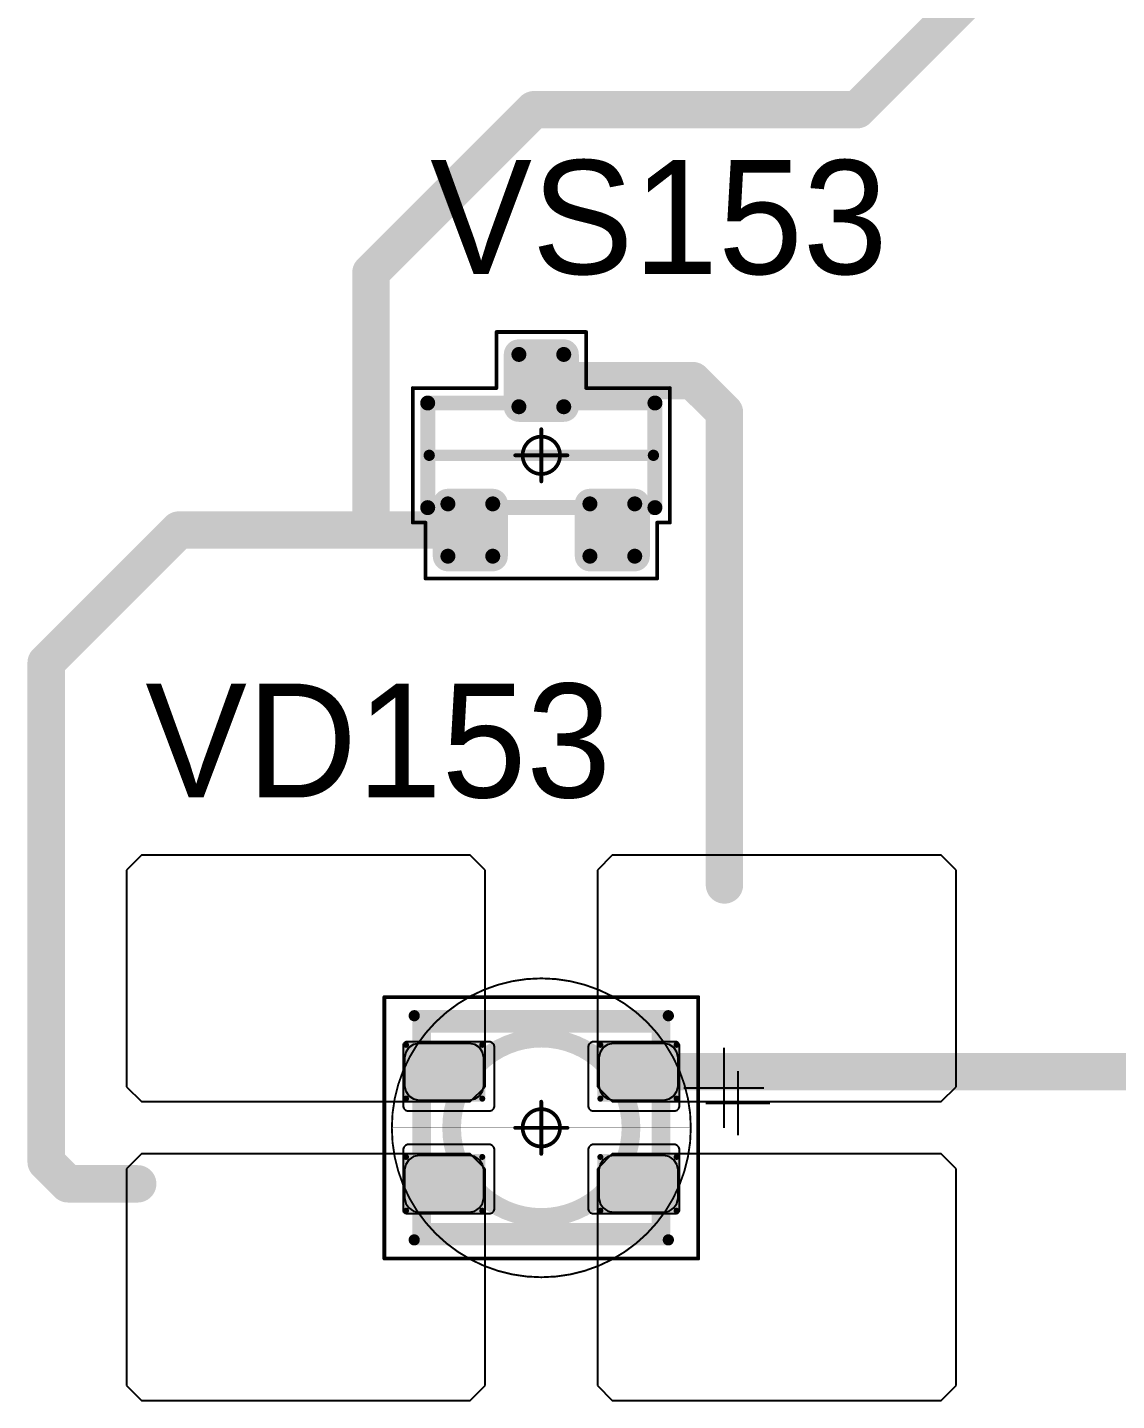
# Model space of a CAD drawing. Header units: millimetres. Extents: x 0 to 400, y 0 to 511.
# Drawn here: x 353.13 to 367.7, y 117.85 to 136.23 of the extents above; entities that cross this region are included whole.
import ezdxf

# ---------------------------------------------------------------- set-up
doc = ezdxf.new("R2010")
doc.units = ezdxf.units.MM
for name, color, linetype in [('Mechanical13', 56, 'Continuous'), ('Mechanical15', 56, 'Continuous'), ('Mechanical2', 216, 'Continuous'), ('TopLayer', 1, 'Continuous'), ('TopOverlay', 2, 'Continuous'), ('TopPaste', 8, 'Continuous'), ('TopSolder', 216, 'Continuous')]:
    doc.layers.add(name, color=color, linetype=linetype)

# ---------------------------------------------------------------- blocks, each defined once
blk = doc.blocks.new('SOT23_444')
at = {"layer": 'Mechanical13', "const_width": 0.2}
for points in [[(-0.7, 1.52), (0.7, 1.52)], [(-0.7, 1.52), (-0.7, -1.52)], [(0.7, 1.52), (0.7, -1.52)], [(-0.7, -1.52), (0.7, -1.52)]]:
    blk.add_lwpolyline(points, dxfattribs=at)
at = {"layer": 'Mechanical13', "const_width": 0.1}
for points in [[(-0.75, 1.52, 1), (-0.65, 1.52, 1)], [(-0.75, 1.52, 1), (-0.65, 1.52, 1)], [(0.65, 1.52, 1), (0.75, 1.52, 1)], [(0.65, 1.52, 1), (0.75, 1.52, 1)], [(-0.75, -1.52, 1), (-0.65, -1.52, 1)], [(-0.75, -1.52, 1), (-0.65, -1.52, 1)], [(0.65, -1.52, 1), (0.75, -1.52, 1)], [(0.65, -1.52, 1), (0.75, -1.52, 1)]]:
    blk.add_lwpolyline(points, format="xyb", close=True, dxfattribs=at)
at = {"layer": 'Mechanical15', "const_width": 0.05}
for points in [[(-0.9, 1.72), (-0.9, 1.55)], [(-0.9, 1.72), (0.9, 1.72)], [(0.9, 1.72), (0.9, 0.6)], [(-1.65, 1.55), (-1.65, -1.55)], [(-1.65, 1.55), (-0.9, 1.55)], [(0.9, 0.6), (1.65, 0.6)], [(1.65, 0.6), (1.65, -0.6)], [(0, 0.35), (0, -0.35)], [(-0.35, 0), (0.35, 0)], [(0.9, -0.6), (1.65, -0.6)], [(0.9, -0.6), (0.9, -1.72)], [(-1.65, -1.55), (-0.9, -1.55)], [(-0.9, -1.55), (-0.9, -1.72)], [(-0.9, -1.72), (0.9, -1.72)]]:
    blk.add_lwpolyline(points, dxfattribs=at)
at = {"layer": 'Mechanical15'}
for points, const_width in [([(-0.913, 1.72, 1), (-0.888, 1.72, 1)], 0.025), ([(-0.913, 1.72, 1), (-0.888, 1.72, 1)], 0.025), ([(0.888, 1.72, 1), (0.913, 1.72, 1)], 0.025), ([(0.888, 1.72, 1), (0.913, 1.72, 1)], 0.025), ([(-1.662, 1.55, 1), (-1.637, 1.55, 1)], 0.025), ([(-1.662, 1.55, 1), (-1.637, 1.55, 1)], 0.025), ([(-0.913, 1.55, 1), (-0.888, 1.55, 1)], 0.025), ([(-0.913, 1.55, 1), (-0.888, 1.55, 1)], 0.025), ([(0.888, 0.6, 1), (0.913, 0.6, 1)], 0.025), ([(0.888, 0.6, 1), (0.913, 0.6, 1)], 0.025), ([(1.637, 0.6, 1), (1.662, 0.6, 1)], 0.025), ([(1.637, 0.6, 1), (1.662, 0.6, 1)], 0.025), ([(-0.012, 0.35, 1), (0.012, 0.35, 1)], 0.025), ([(0.25, 0, 1), (-0.25, 0, 1)], 0.05), ([(-0.362, 0, 1), (-0.337, 0, 1)], 0.025), ([(-0.262, 0, 1), (-0.238, 0, 1)], 0.025), ([(0.238, 0, 1), (0.262, 0, 1)], 0.025), ([(0.337, 0, 1), (0.362, 0, 1)], 0.025), ([(-0.012, -0.35, 1), (0.012, -0.35, 1)], 0.025), ([(0.888, -0.6, 1), (0.913, -0.6, 1)], 0.025), ([(0.888, -0.6, 1), (0.913, -0.6, 1)], 0.025), ([(1.637, -0.6, 1), (1.662, -0.6, 1)], 0.025), ([(1.637, -0.6, 1), (1.662, -0.6, 1)], 0.025), ([(-1.662, -1.55, 1), (-1.637, -1.55, 1)], 0.025), ([(-1.662, -1.55, 1), (-1.637, -1.55, 1)], 0.025), ([(-0.913, -1.55, 1), (-0.888, -1.55, 1)], 0.025), ([(-0.913, -1.55, 1), (-0.888, -1.55, 1)], 0.025), ([(-0.913, -1.72, 1), (-0.888, -1.72, 1)], 0.025), ([(-0.913, -1.72, 1), (-0.888, -1.72, 1)], 0.025), ([(0.888, -1.72, 1), (0.913, -1.72, 1)], 0.025), ([(0.888, -1.72, 1), (0.913, -1.72, 1)], 0.025)]:
    blk.add_lwpolyline(points, format="xyb", close=True, dxfattribs=dict(at, const_width=const_width))
at = {"layer": 'TopLayer', "const_width": 0.1}
for points in [[(-1.4, 1.25, 1), (-1.3, 1.25, 1)], [(-0.7, 1.25, 1), (-0.6, 1.25, 1)], [(-1.4, 0.65, 1), (-1.3, 0.65, 1)], [(-0.7, 0.65, 1), (-0.6, 0.65, 1)], [(0.6, 0.3, 1), (0.7, 0.3, 1)], [(1.3, 0.3, 1), (1.4, 0.3, 1)], [(0.6, -0.3, 1), (0.7, -0.3, 1)], [(1.3, -0.3, 1), (1.4, -0.3, 1)], [(-1.4, -0.65, 1), (-1.3, -0.65, 1)], [(-0.7, -0.65, 1), (-0.6, -0.65, 1)], [(-1.4, -1.25, 1), (-1.3, -1.25, 1)], [(-0.7, -1.25, 1), (-0.6, -1.25, 1)]]:
    blk.add_lwpolyline(points, format="xyb", close=True, dxfattribs=at)
at = {"layer": 'TopLayer'}
for points in [[(-1.35, 1.35), (-1.35, 0.55), (-0.65, 1.35), (-0.65, 0.55)], [(-1.45, 1.25), (-1.45, 0.65), (-0.55, 1.25), (-0.55, 0.65)], [(0.65, 0.4), (0.65, -0.4), (1.35, 0.4), (1.35, -0.4)], [(0.55, 0.3), (0.55, -0.3), (1.45, 0.3), (1.45, -0.3)], [(-1.35, -0.55), (-1.35, -1.35), (-0.65, -0.55), (-0.65, -1.35)], [(-1.45, -0.65), (-1.45, -1.25), (-0.55, -0.65), (-0.55, -1.25)]]:
    blk.add_solid(points, dxfattribs=at)
at = {"layer": 'TopOverlay', "const_width": 0.15}
blk.add_lwpolyline([(0, 1.5), (0, -1.5)], dxfattribs=at)
at = {"layer": 'TopOverlay', "const_width": 0.075}
for points in [[(-0.038, 1.5, 1), (0.038, 1.5, 1)], [(-0.038, -1.5, 1), (0.038, -1.5, 1)]]:
    blk.add_lwpolyline(points, format="xyb", close=True, dxfattribs=at)
at = {"layer": 'TopPaste', "const_width": 0.075}
for points in [[(-1.387, 1.25, 1), (-1.313, 1.25, 1)], [(-0.687, 1.25, 1), (-0.613, 1.25, 1)], [(-1.387, 0.65, 1), (-1.313, 0.65, 1)], [(-0.687, 0.65, 1), (-0.613, 0.65, 1)], [(0.613, 0.3, 1), (0.687, 0.3, 1)], [(1.313, 0.3, 1), (1.387, 0.3, 1)], [(0.613, -0.3, 1), (0.687, -0.3, 1)], [(1.313, -0.3, 1), (1.387, -0.3, 1)], [(-1.387, -0.65, 1), (-1.313, -0.65, 1)], [(-0.687, -0.65, 1), (-0.613, -0.65, 1)], [(-1.387, -1.25, 1), (-1.313, -1.25, 1)], [(-0.687, -1.25, 1), (-0.613, -1.25, 1)]]:
    blk.add_lwpolyline(points, format="xyb", close=True, dxfattribs=at)
at = {"layer": 'TopPaste'}
for points in [[(-1.35, 1.325), (-1.35, 0.575), (-0.65, 1.325), (-0.65, 0.575)], [(-1.425, 1.25), (-1.425, 0.65), (-0.575, 1.25), (-0.575, 0.65)], [(0.65, 0.375), (0.65, -0.375), (1.35, 0.375), (1.35, -0.375)], [(0.575, 0.3), (0.575, -0.3), (1.425, 0.3), (1.425, -0.3)], [(-1.425, -0.65), (-1.425, -1.25), (-0.575, -0.65), (-0.575, -1.25)], [(-1.35, -0.575), (-1.35, -1.325), (-0.65, -0.575), (-0.65, -1.325)]]:
    blk.add_solid(points, dxfattribs=at)
at = {"layer": 'TopSolder', "const_width": 0.202}
for points in [[(-1.451, 1.25, 1), (-1.249, 1.25, 1)], [(-0.751, 1.25, 1), (-0.549, 1.25, 1)], [(-1.451, 0.65, 1), (-1.249, 0.65, 1)], [(-0.751, 0.65, 1), (-0.549, 0.65, 1)], [(0.549, 0.3, 1), (0.751, 0.3, 1)], [(1.249, 0.3, 1), (1.451, 0.3, 1)], [(0.549, -0.3, 1), (0.751, -0.3, 1)], [(1.249, -0.3, 1), (1.451, -0.3, 1)], [(-1.451, -0.65, 1), (-1.249, -0.65, 1)], [(-0.751, -0.65, 1), (-0.549, -0.65, 1)], [(-1.451, -1.25, 1), (-1.249, -1.25, 1)], [(-0.751, -1.25, 1), (-0.549, -1.25, 1)]]:
    blk.add_lwpolyline(points, format="xyb", close=True, dxfattribs=at)
at = {"layer": 'TopSolder'}
for points in [[(-1.35, 1.452), (-1.35, 0.448), (-0.65, 1.452), (-0.65, 0.448)], [(-1.552, 1.25), (-1.552, 0.65), (-0.448, 1.25), (-0.448, 0.65)], [(0.65, 0.502), (0.65, -0.502), (1.35, 0.502), (1.35, -0.502)], [(0.448, 0.3), (0.448, -0.3), (1.552, 0.3), (1.552, -0.3)], [(-1.35, -0.448), (-1.35, -1.452), (-0.65, -0.448), (-0.65, -1.452)], [(-1.552, -0.65), (-1.552, -1.25), (-0.448, -0.65), (-0.448, -1.25)]]:
    blk.add_solid(points, dxfattribs=at)
blk = doc.blocks.new('E65F_648')
at = {"layer": 'Mechanical13'}
for p, q in [((2.441, 1.071), (2.441, 0)), ((1.905, 0.536), (2.976, 0.536))]:
    blk.add_line(p, q, dxfattribs=at)
at = {"layer": 'Mechanical13', "const_width": 0.25}
for points in [[(-1.6, -1.4), (-1.6, 1.4)], [(-1.6, 1.4), (1.6, 1.4)], [(1.6, -1.4), (1.6, 1.4)], [(-1.6, -1.4), (1.6, -1.4)]]:
    blk.add_lwpolyline(points, dxfattribs=at)
at = {"layer": 'Mechanical13'}
for points, const_width in [([(-1.663, 1.4, 1), (-1.538, 1.4, 1)], 0.125), ([(-1.663, 1.4, 1), (-1.538, 1.4, 1)], 0.125), ([(1.537, 1.4, 1), (1.662, 1.4, 1)], 0.125), ([(1.537, 1.4, 1), (1.662, 1.4, 1)], 0.125), ([(1.2, 0, 1), (-1.2, 0, 1)], 0.25), ([(-1.263, 0, 1), (-1.138, 0, 1)], 0.125), ([(1.137, 0, 1), (1.262, 0, 1)], 0.125), ([(-1.663, -1.4, 1), (-1.538, -1.4, 1)], 0.125), ([(-1.663, -1.4, 1), (-1.538, -1.4, 1)], 0.125), ([(1.537, -1.4, 1), (1.662, -1.4, 1)], 0.125), ([(1.537, -1.4, 1), (1.662, -1.4, 1)], 0.125)]:
    blk.add_lwpolyline(points, format="xyb", close=True, dxfattribs=dict(at, const_width=const_width))
at = {"layer": 'Mechanical15', "const_width": 0.05}
for points in [[(-2.1, 1.75), (2.1, 1.75)], [(-2.1, -1.75), (-2.1, 1.75)], [(2.1, -1.75), (2.1, 1.75)], [(0, -0.35), (0, 0.35)], [(0, -0.35), (0, 0.35)], [(-0.35, 0), (0.35, 0)], [(-0.35, 0), (0.35, 0)], [(-2.1, -1.75), (2.1, -1.75)]]:
    blk.add_lwpolyline(points, dxfattribs=at)
at = {"layer": 'Mechanical15'}
for points, const_width in [([(-2.113, 1.75, 1), (-2.088, 1.75, 1)], 0.025), ([(-2.113, 1.75, 1), (-2.088, 1.75, 1)], 0.025), ([(2.087, 1.75, 1), (2.112, 1.75, 1)], 0.025), ([(2.087, 1.75, 1), (2.112, 1.75, 1)], 0.025), ([(-0.013, 0.35, 1), (0.012, 0.35, 1)], 0.025), ([(-0.013, 0.35, 1), (0.012, 0.35, 1)], 0.025), ([(0.25, 0, 1), (-0.25, 0, 1)], 0.05), ([(0.25, 0, 1), (-0.25, 0, 1)], 0.05), ([(-0.363, 0, 1), (-0.338, 0, 1)], 0.025), ([(-0.363, 0, 1), (-0.338, 0, 1)], 0.025), ([(-0.263, 0, 1), (-0.238, 0, 1)], 0.025), ([(-0.263, 0, 1), (-0.238, 0, 1)], 0.025), ([(0.237, 0, 1), (0.262, 0, 1)], 0.025), ([(0.237, 0, 1), (0.262, 0, 1)], 0.025), ([(0.337, 0, 1), (0.362, 0, 1)], 0.025), ([(0.337, 0, 1), (0.362, 0, 1)], 0.025), ([(-0.013, -0.35, 1), (0.012, -0.35, 1)], 0.025), ([(-0.013, -0.35, 1), (0.012, -0.35, 1)], 0.025), ([(-2.113, -1.75, 1), (-2.088, -1.75, 1)], 0.025), ([(-2.113, -1.75, 1), (-2.088, -1.75, 1)], 0.025), ([(2.087, -1.75, 1), (2.112, -1.75, 1)], 0.025), ([(2.087, -1.75, 1), (2.112, -1.75, 1)], 0.025)]:
    blk.add_lwpolyline(points, format="xyb", close=True, dxfattribs=dict(at, const_width=const_width))
at = {"layer": 'TopLayer'}
for p, q in [((-5.35, 3.65), (-5.55, 3.45)), ((-0.95, 3.65), (-5.35, 3.65)), ((-5.35, 3.65), (-5.35, 3.65)), ((-0.75, 3.45), (-0.95, 3.65)), ((0.95, 3.65), (0.75, 3.45)), ((5.35, 3.65), (0.95, 3.65)), ((0.95, 3.65), (0.95, 3.65)), ((5.55, 3.45), (5.35, 3.65)), ((-5.55, 3.45), (-5.55, 3.45)), ((-5.55, 3.45), (-5.55, 0.55)), ((-0.75, 0.55), (-0.75, 3.45)), ((0.75, 3.45), (0.75, 3.45)), ((0.75, 3.45), (0.75, 0.55)), ((5.55, 0.55), (5.55, 3.45)), ((-5.55, 0.55), (-5.35, 0.35)), ((-0.95, 0.35), (-0.75, 0.55)), ((0.75, 0.55), (0.95, 0.35)), ((5.35, 0.35), (5.55, 0.55)), ((-5.35, 0.35), (-0.95, 0.35)), ((0.95, 0.35), (5.35, 0.35)), ((-5.35, -0.35), (-5.55, -0.55)), ((-0.95, -0.35), (-5.35, -0.35)), ((-5.35, -0.35), (-5.35, -0.35)), ((-0.75, -0.55), (-0.95, -0.35)), ((0.95, -0.35), (0.75, -0.55)), ((5.35, -0.35), (0.95, -0.35)), ((0.95, -0.35), (0.95, -0.35)), ((5.55, -0.55), (5.35, -0.35)), ((-5.55, -0.55), (-5.55, -0.55)), ((-5.55, -0.55), (-5.55, -3.45)), ((-0.75, -3.45), (-0.75, -0.55)), ((0.75, -0.55), (0.75, -0.55)), ((0.75, -0.55), (0.75, -3.45)), ((5.55, -3.45), (5.55, -0.55)), ((-5.55, -3.45), (-5.35, -3.65)), ((-0.95, -3.65), (-0.75, -3.45)), ((0.75, -3.45), (0.95, -3.65)), ((5.35, -3.65), (5.55, -3.45)), ((-5.35, -3.65), (-0.95, -3.65)), ((0.95, -3.65), (5.35, -3.65))]:
    blk.add_line(p, q, dxfattribs=at)
at = {"layer": 'TopLayer', "const_width": 0.04}
for points in [[(-1.83, 1.11, 1), (-1.79, 1.11, 1)], [(-0.81, 1.11, 1), (-0.77, 1.11, 1)], [(0.77, 1.11, 1), (0.81, 1.11, 1)], [(1.79, 1.11, 1), (1.83, 1.11, 1)], [(-1.83, 0.39, 1), (-1.79, 0.39, 1)], [(-0.81, 0.39, 1), (-0.77, 0.39, 1)], [(0.77, 0.39, 1), (0.81, 0.39, 1)], [(1.79, 0.39, 1), (1.83, 0.39, 1)], [(-1.83, -0.39, 1), (-1.79, -0.39, 1)], [(-0.81, -0.39, 1), (-0.77, -0.39, 1)], [(0.77, -0.39, 1), (0.81, -0.39, 1)], [(1.79, -0.39, 1), (1.83, -0.39, 1)], [(-1.83, -1.11, 1), (-1.79, -1.11, 1)], [(-0.81, -1.11, 1), (-0.77, -1.11, 1)], [(0.77, -1.11, 1), (0.81, -1.11, 1)], [(1.79, -1.11, 1), (1.83, -1.11, 1)]]:
    blk.add_lwpolyline(points, format="xyb", close=True, dxfattribs=at)
at = {"layer": 'TopLayer'}
for points in [[(-1.85, 1.11), (-1.85, 0.39), (-0.75, 1.11), (-0.75, 0.39)], [(-1.81, 1.15), (-1.81, 0.35), (-0.79, 1.15), (-0.79, 0.35)], [(0.75, 1.11), (0.75, 0.39), (1.85, 1.11), (1.85, 0.39)], [(0.79, 1.15), (0.79, 0.35), (1.81, 1.15), (1.81, 0.35)], [(-1.81, -0.35), (-1.81, -1.15), (-0.79, -0.35), (-0.79, -1.15)], [(0.79, -0.35), (0.79, -1.15), (1.81, -0.35), (1.81, -1.15)], [(-1.85, -0.39), (-1.85, -1.11), (-0.75, -0.39), (-0.75, -1.11)], [(0.75, -0.39), (0.75, -1.11), (1.85, -0.39), (1.85, -1.11)]]:
    blk.add_solid(points, dxfattribs=at)
at = {"layer": 'TopOverlay'}
for p, q in [((2.628, 0.757), (2.628, -0.1)), ((2.2, 0.328), (3.057, 0.328))]:
    blk.add_line(p, q, dxfattribs=at)
at = {"layer": 'TopOverlay', "const_width": 0.15}
for points in [[(-1.7, 1.5), (1.7, 1.5)], [(-1.7, -1.5), (1.7, -1.5)]]:
    blk.add_lwpolyline(points, dxfattribs=at)
at = {"layer": 'TopOverlay', "const_width": 0.075}
for points in [[(-1.738, 1.5, 1), (-1.663, 1.5, 1)], [(1.662, 1.5, 1), (1.737, 1.5, 1)], [(-1.738, -1.5, 1), (-1.663, -1.5, 1)], [(1.662, -1.5, 1), (1.737, -1.5, 1)]]:
    blk.add_lwpolyline(points, format="xyb", close=True, dxfattribs=at)
at = {"layer": 'TopPaste'}
for p, q in [((-1.711, 1.114), (-1.773, 1.073)), ((-1.638, 1.129), (-1.711, 1.114)), ((-0.963, 1.129), (-1.638, 1.129)), ((-0.889, 1.114), (-0.963, 1.129)), ((-0.827, 1.073), (-0.889, 1.114)), ((0.889, 1.114), (0.827, 1.073)), ((0.962, 1.129), (0.889, 1.114)), ((1.637, 1.129), (0.962, 1.129)), ((1.711, 1.114), (1.637, 1.129)), ((1.773, 1.073), (1.711, 1.114)), ((-1.814, 1.011), (-1.829, 0.938)), ((-1.829, 0.938), (-1.829, 0.563)), ((-1.773, 1.073), (-1.814, 1.011)), ((-0.786, 1.011), (-0.827, 1.073)), ((-0.771, 0.938), (-0.786, 1.011)), ((-0.771, 0.563), (-0.771, 0.938)), ((0.786, 1.011), (0.771, 0.938)), ((0.771, 0.938), (0.771, 0.563)), ((0.827, 1.073), (0.786, 1.011)), ((1.814, 1.011), (1.773, 1.073)), ((1.829, 0.938), (1.814, 1.011)), ((1.829, 0.563), (1.829, 0.938)), ((-1.829, 0.563), (-1.814, 0.489)), ((-0.786, 0.489), (-0.771, 0.563)), ((0.771, 0.563), (0.786, 0.489)), ((1.814, 0.489), (1.829, 0.563)), ((-1.814, 0.489), (-1.773, 0.427)), ((-1.773, 0.427), (-1.711, 0.386)), ((-1.711, 0.386), (-1.638, 0.371)), ((-1.638, 0.371), (-0.963, 0.371)), ((-0.963, 0.371), (-0.889, 0.386)), ((-0.889, 0.386), (-0.827, 0.427)), ((-0.827, 0.427), (-0.786, 0.489)), ((0.786, 0.489), (0.827, 0.427)), ((0.827, 0.427), (0.889, 0.386)), ((0.889, 0.386), (0.962, 0.371)), ((0.962, 0.371), (1.637, 0.371)), ((1.637, 0.371), (1.711, 0.386)), ((1.711, 0.386), (1.773, 0.427)), ((1.773, 0.427), (1.814, 0.489)), ((-1.814, -0.489), (-1.829, -0.563)), ((-1.773, -0.427), (-1.814, -0.489)), ((-1.711, -0.386), (-1.773, -0.427)), ((-1.638, -0.371), (-1.711, -0.386)), ((-0.963, -0.371), (-1.638, -0.371)), ((-0.889, -0.386), (-0.963, -0.371)), ((-0.827, -0.427), (-0.889, -0.386)), ((-0.786, -0.489), (-0.827, -0.427)), ((-0.771, -0.563), (-0.786, -0.489)), ((0.786, -0.489), (0.771, -0.563)), ((0.827, -0.427), (0.786, -0.489)), ((0.889, -0.386), (0.827, -0.427)), ((0.962, -0.371), (0.889, -0.386)), ((1.637, -0.371), (0.962, -0.371)), ((1.711, -0.386), (1.637, -0.371)), ((1.773, -0.427), (1.711, -0.386)), ((1.814, -0.489), (1.773, -0.427)), ((1.829, -0.563), (1.814, -0.489)), ((-1.829, -0.563), (-1.829, -0.938)), ((-0.771, -0.938), (-0.771, -0.563)), ((0.771, -0.563), (0.771, -0.938)), ((1.829, -0.938), (1.829, -0.563)), ((-1.829, -0.938), (-1.814, -1.011)), ((-1.814, -1.011), (-1.773, -1.073)), ((-1.773, -1.073), (-1.711, -1.114)), ((-0.889, -1.114), (-0.827, -1.073)), ((-0.827, -1.073), (-0.786, -1.011)), ((-0.786, -1.011), (-0.771, -0.938)), ((0.771, -0.938), (0.786, -1.011)), ((0.786, -1.011), (0.827, -1.073)), ((0.827, -1.073), (0.889, -1.114)), ((1.711, -1.114), (1.773, -1.073)), ((1.773, -1.073), (1.814, -1.011)), ((1.814, -1.011), (1.829, -0.938)), ((-1.711, -1.114), (-1.638, -1.129)), ((-1.638, -1.129), (-0.963, -1.129)), ((-0.963, -1.129), (-0.889, -1.114)), ((0.889, -1.114), (0.962, -1.129)), ((0.962, -1.129), (1.637, -1.129)), ((1.637, -1.129), (1.711, -1.114))]:
    blk.add_line(p, q, dxfattribs=at)
at = {"layer": 'TopSolder'}
for p, q in [((-1.842, 1.129), (-1.85, 1.111)), ((-1.85, 1.111), (-1.85, 1.101)), ((-1.828, 1.143), (-1.842, 1.129)), ((-1.81, 1.151), (-1.828, 1.143)), ((-1.8, 1.151), (-1.81, 1.151)), ((-0.7, 1.151), (-1.8, 1.151)), ((-0.685, 1.151), (-0.7, 1.151)), ((-0.7, 1.151), (-0.7, 1.151)), ((-0.658, 1.139), (-0.685, 1.151)), ((-0.636, 1.118), (-0.658, 1.139)), ((-0.625, 1.09), (-0.636, 1.118)), ((0.636, 1.118), (0.625, 1.09)), ((0.657, 1.139), (0.636, 1.118)), ((0.685, 1.151), (0.657, 1.139)), ((0.7, 1.151), (0.685, 1.151)), ((1.8, 1.151), (0.7, 1.151)), ((1.81, 1.151), (1.8, 1.151)), ((1.8, 1.151), (1.8, 1.151)), ((1.828, 1.143), (1.81, 1.151)), ((1.842, 1.129), (1.828, 1.143)), ((1.85, 1.111), (1.842, 1.129)), ((1.85, 1.101), (1.85, 1.111)), ((-1.85, 1.101), (-1.85, 1.101)), ((-1.85, 1.101), (-1.85, 0.301)), ((-0.625, 1.076), (-0.625, 1.09)), ((-0.625, 0.301), (-0.625, 1.076)), ((0.625, 1.09), (0.625, 1.076)), ((0.625, 1.076), (0.625, 1.076)), ((0.625, 1.076), (0.625, 0.301)), ((1.85, 0.301), (1.85, 1.101)), ((-1.85, 0.301), (-1.85, 0.286)), ((-1.85, 0.286), (-1.839, 0.258)), ((-1.839, 0.258), (-1.818, 0.237)), ((-1.818, 0.237), (-1.79, 0.226)), ((-1.79, 0.226), (-1.775, 0.226)), ((-1.775, 0.226), (-1.775, 0.226)), ((-1.775, 0.226), (-0.7, 0.226)), ((-0.7, 0.226), (-0.685, 0.226)), ((-0.685, 0.226), (-0.658, 0.237)), ((-0.658, 0.237), (-0.636, 0.258)), ((-0.636, 0.258), (-0.625, 0.286)), ((-0.625, 0.286), (-0.625, 0.301)), ((-0.625, 0.301), (-0.625, 0.301)), ((0.625, 0.301), (0.625, 0.286)), ((0.625, 0.286), (0.636, 0.258)), ((0.636, 0.258), (0.657, 0.237)), ((0.657, 0.237), (0.685, 0.226)), ((0.685, 0.226), (0.7, 0.226)), ((0.7, 0.226), (0.7, 0.226)), ((0.7, 0.226), (1.775, 0.226)), ((1.775, 0.226), (1.79, 0.226)), ((1.79, 0.226), (1.817, 0.237)), ((1.817, 0.237), (1.839, 0.258)), ((1.839, 0.258), (1.85, 0.286)), ((1.85, 0.286), (1.85, 0.301)), ((1.85, 0.301), (1.85, 0.301)), ((-1.839, -0.257), (-1.85, -0.285)), ((-1.85, -0.285), (-1.85, -0.299)), ((-1.85, -0.299), (-1.85, -0.299)), ((-1.85, -0.299), (-1.85, -1.099)), ((-1.818, -0.236), (-1.839, -0.257)), ((-1.79, -0.224), (-1.818, -0.236)), ((-1.775, -0.224), (-1.79, -0.224)), ((-0.7, -0.224), (-1.775, -0.224)), ((-0.685, -0.224), (-0.7, -0.224)), ((-0.7, -0.224), (-0.7, -0.224)), ((-0.658, -0.236), (-0.685, -0.224)), ((-0.636, -0.257), (-0.658, -0.236)), ((-0.625, -0.285), (-0.636, -0.257)), ((-0.625, -0.299), (-0.625, -0.285)), ((-0.625, -1.074), (-0.625, -0.299)), ((0.636, -0.257), (0.625, -0.285)), ((0.625, -0.285), (0.625, -0.299)), ((0.625, -0.299), (0.625, -0.299)), ((0.625, -0.299), (0.625, -1.074)), ((0.657, -0.236), (0.636, -0.257)), ((0.685, -0.224), (0.657, -0.236)), ((0.7, -0.224), (0.685, -0.224)), ((1.775, -0.224), (0.7, -0.224)), ((1.79, -0.224), (1.775, -0.224)), ((1.775, -0.224), (1.775, -0.224)), ((1.817, -0.236), (1.79, -0.224)), ((1.839, -0.257), (1.817, -0.236)), ((1.85, -0.285), (1.839, -0.257)), ((1.85, -0.299), (1.85, -0.285)), ((1.85, -1.099), (1.85, -0.299)), ((-1.85, -1.099), (-1.85, -1.109)), ((-0.636, -1.117), (-0.625, -1.089)), ((-0.625, -1.089), (-0.625, -1.074)), ((-0.625, -1.074), (-0.625, -1.074)), ((0.625, -1.074), (0.625, -1.089)), ((0.625, -1.089), (0.636, -1.117)), ((1.85, -1.109), (1.85, -1.099)), ((1.85, -1.099), (1.85, -1.099)), ((-1.85, -1.109), (-1.842, -1.128)), ((-1.842, -1.128), (-1.828, -1.142)), ((-1.828, -1.142), (-1.81, -1.149)), ((-1.81, -1.149), (-1.8, -1.149)), ((-1.8, -1.149), (-0.7, -1.149)), ((-1.8, -1.149), (-1.8, -1.149)), ((-0.7, -1.149), (-0.685, -1.149)), ((-0.685, -1.149), (-0.658, -1.138)), ((-0.658, -1.138), (-0.636, -1.117)), ((0.636, -1.117), (0.657, -1.138)), ((0.657, -1.138), (0.685, -1.149)), ((0.685, -1.149), (0.7, -1.149)), ((0.7, -1.149), (1.8, -1.149)), ((0.7, -1.149), (0.7, -1.149)), ((1.8, -1.149), (1.81, -1.149)), ((1.81, -1.149), (1.828, -1.142)), ((1.828, -1.142), (1.842, -1.128)), ((1.842, -1.128), (1.85, -1.109))]:
    blk.add_line(p, q, dxfattribs=at)

msp = doc.modelspace()

# ---------------------------------------------------------------- linework, layer by layer
at = {"layer": 'Mechanical2'}
for points, const_width in [([(362, 121.5, 1), (358, 121.5, 1)], 0.0254), ([(360, 123.5, 1), (360, 123.5, 1)], 0.0005), ([(357.994, 121.5, 1), (358.006, 121.5, 1)], 0.0127), ([(358, 121.5, 1), (358, 121.5, 1)], 0.0005), ([(361.994, 121.5, 1), (362.006, 121.5, 1)], 0.0127), ([(362, 121.5, 1), (362, 121.5, 1)], 0.0005), ([(360, 119.5, 1), (360, 119.5, 1)], 0.0005)]:
    msp.add_lwpolyline(points, format="xyb", close=True, dxfattribs=dict(at, const_width=const_width))
at = {"layer": 'Mechanical2', "const_width": 0.001}
for points in [[(360, 119.5), (360, 123.5)], [(358, 121.5), (362, 121.5)]]:
    msp.add_lwpolyline(points, dxfattribs=at)
at = {"layer": 'TopLayer', "const_width": 0.5}
for points in [[(364.225, 135.125), (366.575, 137.475)], [(357.72, 132.945), (359.9, 135.125)], [(359.9, 135.125), (364.225, 135.125)], [(357.72, 129.5), (357.72, 132.945)], [(360, 131.5), (362.025, 131.5)], [(362.025, 131.5), (362.45, 131.075)], [(362.45, 124.75), (362.45, 131.075)], [(353.375, 127.725), (355.15, 129.5)], [(355.15, 129.5), (359.05, 129.5)], [(353.375, 121.043), (353.375, 127.725)], [(361.3, 122.25), (373.375, 122.25)], [(353.375, 121.043), (353.668, 120.75)], [(353.668, 120.75), (354.6, 120.75)]]:
    msp.add_lwpolyline(points, dxfattribs=at)
at = {"layer": 'TopLayer', "const_width": 0.25}
for points in [[(359.775, 135.125, 1), (360.025, 135.125, 1)], [(359.775, 135.125, 1), (360.025, 135.125, 1)], [(364.1, 135.125, 1), (364.35, 135.125, 1)], [(364.1, 135.125, 1), (364.35, 135.125, 1)], [(357.595, 132.945, 1), (357.845, 132.945, 1)], [(357.595, 132.945, 1), (357.845, 132.945, 1)], [(359.875, 131.5, 1), (360.125, 131.5, 1)], [(361.9, 131.5, 1), (362.15, 131.5, 1)], [(361.9, 131.5, 1), (362.15, 131.5, 1)], [(362.325, 131.075, 1), (362.575, 131.075, 1)], [(362.325, 131.075, 1), (362.575, 131.075, 1)], [(355.025, 129.5, 1), (355.275, 129.5, 1)], [(355.025, 129.5, 1), (355.275, 129.5, 1)], [(357.595, 129.5, 1), (357.845, 129.5, 1)], [(358.925, 129.5, 1), (359.175, 129.5, 1)], [(353.25, 127.725, 1), (353.5, 127.725, 1)], [(353.25, 127.725, 1), (353.5, 127.725, 1)], [(362.325, 124.75, 1), (362.575, 124.75, 1)], [(361.175, 122.25, 1), (361.425, 122.25, 1)], [(353.25, 121.043, 1), (353.5, 121.043, 1)], [(353.25, 121.043, 1), (353.5, 121.043, 1)], [(353.543, 120.75, 1), (353.793, 120.75, 1)], [(353.543, 120.75, 1), (353.793, 120.75, 1)], [(354.475, 120.75, 1), (354.725, 120.75, 1)]]:
    msp.add_lwpolyline(points, format="xyb", close=True, dxfattribs=at)

# ---------------------------------------------------------------- block references
for name, p, rotation in [('SOT23_444', (360, 130.5), 90), ('E65F_648', (360, 121.5), 360)]:
    msp.add_blockref(name, p, dxfattribs=dict(rotation=rotation))

# ---------------------------------------------------------------- texts
at = {"layer": 'TopOverlay'}
for s, p in [('VS153', (358.514, 132.926)), ('VD153', (354.702, 125.921))]:
    msp.add_text(s, height=1.524, dxfattribs=at).set_placement(p)

doc.saveas('drawing.dxf')
